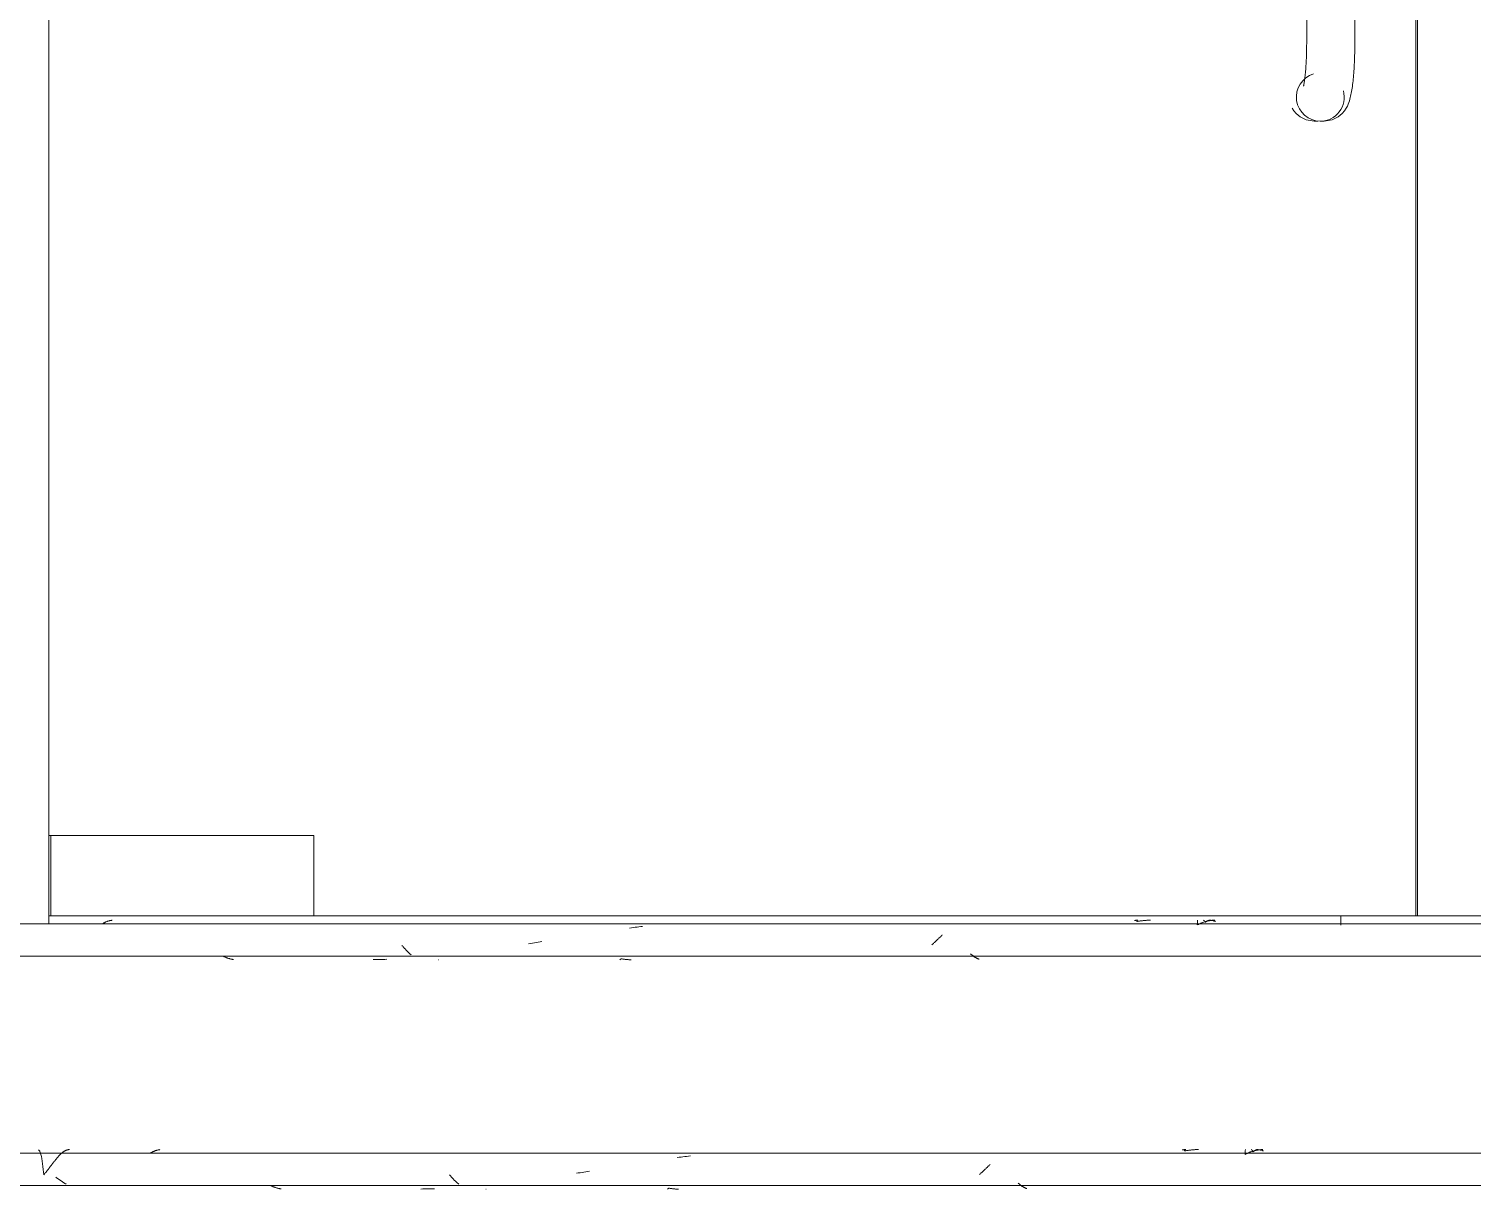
# Model space of a CAD drawing. Header units: millimetres. Extents: x -2100 to 124761, y -10432 to 93550.
# Drawn here: x 25833 to 26732, y -165 to 558 of the extents above; entities that cross this region are included whole.
import ezdxf

# ---------------------------------------------------------------- set-up
doc = ezdxf.new("R2010")
doc.units = ezdxf.units.MM
doc.linetypes.add('Centre', pattern=[31.75, 6.35, -4.7625, 15.875, -4.7625])
for name, color, linetype, lineweight in [('A-DOOR-GLAZ', 152, 'Continuous', 5), ('A-GLAZ-CWMG', 55, 'Continuous', 5), ('CUA', 31, 'Continuous', 9), ('KINH', 152, 'Continuous', 5), ('NET THAY 1', 41, 'Continuous', 5), ('NET-THAY', 2, 'Continuous', 9), ('TRUC', 225, 'Continuous', 5)]:
    doc.layers.add(name, color=color, linetype=linetype, lineweight=lineweight)

# ---------------------------------------------------------------- blocks, each defined once
blk = doc.blocks.new('ALC1807-ASCENT PLAZA-KET CAU 180524_rvt-1-MẶT ĐỨNG TRỤC A-Q')
at = {"layer": 'NET-THAY'}
blk.add_line((26649.94, 5), (26649.94, -0.8), dxfattribs=at)
blk = doc.blocks.new('CUA KINH BAN LE SAN MO 2 HUONG - Type 1-1982622-MẶT ĐỨNG TRỤC A-Q')
at = {"layer": 'A-DOOR-GLAZ'}
for p, q in [((25845.19, 2162.33), (25845.19, 5)), ((26696.7, 5), (26696.7, 2162.33)), ((26697.69, 2162.33), (26697.69, 5)), ((26010.2, 5), (26696.7, 5)), ((26696.27, 5), (26697.69, 5)), ((26697.69, 5), (27386.57, 5))]:
    blk.add_line(p, q, dxfattribs=at)
at = {"layer": 'CUA', "lineweight": 5}
for p, q in [((26628.67, 950), (26628.67, 550)), ((26658.67, 550), (26658.67, 950)), ((26633.32, 500), (26635.7, 500)), ((26637.13, 500), (26639.51, 500)), ((25845.19, 5), (25845.19, 55)), ((25845.19, 55), (25846.38, 55)), ((25846.38, 55), (25846.38, 5)), ((26010.2, 55), (25846.38, 55)), ((26010.2, 5), (26010.2, 55)), ((25846.38, 5), (25845.19, 5)), ((25846.38, 5), (26010.2, 5))]:
    blk.add_line(p, q, dxfattribs=at)
at = {"layer": 'CUA', "lineweight": 5, "flags": 128}
for points in [[(26626.67, 521.76), (26626.69, 521.83), (26626.74, 522.02), (26626.81, 522.31), (26626.89, 522.69), (26626.98, 523.16), (26627.08, 523.7), (26627.18, 524.32), (26627.29, 524.99), (26627.39, 525.73), (26627.49, 526.52), (26627.6, 527.37), (26627.69, 528.26), (26627.79, 529.2), (26627.88, 530.19), (26627.97, 531.21), (26628.06, 532.27), (26628.14, 533.37), (26628.21, 534.5), (26628.28, 535.66), (26628.34, 536.84), (26628.4, 538.06), (26628.46, 539.29), (26628.51, 540.55), (26628.55, 541.82), (26628.58, 543.11), (26628.61, 544.41), (26628.64, 545.72), (26628.65, 547.04), (26628.66, 548.36), (26628.67, 549.69), (26628.67, 550)], [(26639.51, 500), (26644.46, 500.81), (26648.22, 502.67), (26650.68, 504.72), (26652.24, 506.55), (26653.27, 508.11), (26653.99, 509.45), (26654.52, 510.63), (26654.93, 511.71), (26655.28, 512.72), (26655.57, 513.7), (26655.82, 514.66), (26656.05, 515.61), (26656.26, 516.58), (26656.45, 517.55), (26656.63, 518.54), (26656.8, 519.56), (26656.96, 520.6), (26657.11, 521.67), (26657.26, 522.77), (26657.39, 523.89), (26657.52, 525.05), (26657.64, 526.23), (26657.76, 527.44), (26657.86, 528.68), (26657.97, 529.95), (26658.06, 531.24), (26658.15, 532.55), (26658.23, 533.89), (26658.3, 535.25), (26658.37, 536.62), (26658.43, 538.02), (26658.48, 539.43), (26658.53, 540.86), (26658.57, 542.3), (26658.6, 543.74), (26658.63, 545.2), (26658.65, 546.66), (26658.66, 548.13), (26658.67, 549.6), (26658.67, 550)], [(26633.32, 500), (26628.37, 500.81), (26624.6, 502.67), (26622.14, 504.72), (26620.58, 506.55), (26619.56, 508.11)]]:
    blk.add_lwpolyline(points, dxfattribs=at)
at = {"layer": 'CUA', "lineweight": 5}
for start_param, end_param in [(0.286025, 3.141593), (3.141593, 4.974188)]:
    blk.add_ellipse((26637.13, 515), major_axis=(0, 15), ratio=0.992902, start_param=start_param, end_param=end_param, dxfattribs=at)
blk = doc.blocks.new('FP_9-MẶT ĐỨNG TRỤC A-Q')
at = {"layer": 'NET THAY 1'}
for p, q in [((31335.33, -142.86), (22887.32, -142.86)), ((25838.76, -140.65), (25839.13, -141.03)), ((25839.13, -141.03), (25839.49, -141.64)), ((25839.49, -141.64), (25839.84, -142.49)), ((25839.84, -142.49), (25840.17, -143.54)), ((25840.17, -143.54), (25840.49, -144.78)), ((25852.26, -143.65), (25852.05, -143.86)), ((25852.47, -143.45), (25852.26, -143.65)), ((25852.68, -143.25), (25852.47, -143.45)), ((25852.89, -143.06), (25852.68, -143.25)), ((25853.1, -142.87), (25852.89, -143.06)), ((25853.31, -142.7), (25853.1, -142.87)), ((25853.52, -142.52), (25853.31, -142.7)), ((25853.73, -142.36), (25853.52, -142.52)), ((25853.94, -142.2), (25853.73, -142.36)), ((25854.14, -142.05), (25853.94, -142.2)), ((25854.35, -141.9), (25854.14, -142.05)), ((25854.56, -141.76), (25854.35, -141.9)), ((25854.76, -141.63), (25854.56, -141.76)), ((25854.97, -141.51), (25854.76, -141.63)), ((25855.17, -141.39), (25854.97, -141.51)), ((25855.38, -141.28), (25855.17, -141.39)), ((25855.58, -141.18), (25855.38, -141.28)), ((25855.79, -141.08), (25855.58, -141.18)), ((25855.99, -141), (25855.79, -141.08)), ((25856.19, -140.91), (25855.99, -141)), ((25856.4, -140.84), (25856.19, -140.91)), ((25856.6, -140.78), (25856.4, -140.84)), ((25856.8, -140.72), (25856.6, -140.78)), ((25857, -140.67), (25856.8, -140.72)), ((25857.21, -140.63), (25857, -140.67)), ((25857.41, -140.59), (25857.21, -140.63)), ((25857.61, -140.56), (25857.41, -140.59)), ((25857.81, -140.54), (25857.61, -140.56)), ((25858.02, -140.53), (25857.81, -140.54)), ((25908.72, -142.58), (25908.47, -142.72)), ((25908.96, -142.43), (25908.72, -142.58)), ((25909.21, -142.3), (25908.96, -142.43)), ((25909.46, -142.16), (25909.21, -142.3)), ((25909.71, -142.04), (25909.46, -142.16)), ((25909.96, -141.91), (25909.71, -142.04)), ((25910.2, -141.79), (25909.96, -141.91)), ((25910.45, -141.68), (25910.2, -141.79)), ((25910.7, -141.57), (25910.45, -141.68)), ((25910.94, -141.47), (25910.7, -141.57)), ((25911.19, -141.37), (25910.94, -141.47)), ((25911.44, -141.28), (25911.19, -141.37)), ((25911.68, -141.19), (25911.44, -141.28)), ((25911.93, -141.11), (25911.68, -141.19)), ((25912.17, -141.03), (25911.93, -141.11)), ((25912.42, -140.96), (25912.17, -141.03)), ((25912.66, -140.9), (25912.42, -140.96)), ((25912.91, -140.83), (25912.66, -140.9)), ((25913.15, -140.78), (25912.91, -140.83)), ((25913.4, -140.73), (25913.15, -140.78)), ((25913.64, -140.69), (25913.4, -140.73)), ((25913.89, -140.65), (25913.64, -140.69)), ((25914.13, -140.61), (25913.89, -140.65)), ((25914.37, -140.59), (25914.13, -140.61)), ((26551.35, -140.75), (26551.11, -140.8)), ((26551.59, -140.7), (26551.35, -140.75)), ((26551.84, -140.66), (26551.59, -140.7)), ((26552.08, -140.63), (26551.84, -140.66)), ((26552.32, -140.6), (26552.08, -140.63)), ((26552.56, -140.57), (26552.32, -140.6)), ((26552.63, -141.18), (26552.52, -141.41)), ((26552.96, -141.33), (26552.52, -141.41)), ((26552.81, -140.55), (26552.56, -140.57)), ((26552.73, -140.98), (26552.63, -141.18)), ((26552.83, -140.82), (26552.73, -140.98)), ((26553.05, -140.54), (26552.81, -140.55)), ((26552.94, -140.69), (26552.83, -140.82)), ((26553.04, -140.6), (26552.94, -140.69)), ((26553.41, -141.25), (26552.96, -141.33)), ((26553.14, -140.55), (26553.04, -140.6)), ((26553.29, -140.53), (26553.05, -140.54)), ((26553.85, -141.18), (26553.41, -141.25)), ((26554.29, -141.11), (26553.85, -141.18)), ((26554.74, -141.04), (26554.29, -141.11)), ((26555.18, -140.98), (26554.74, -141.04)), ((26555.62, -140.92), (26555.18, -140.98)), ((26556.07, -140.87), (26555.62, -140.92)), ((26556.51, -140.82), (26556.07, -140.87)), ((26556.95, -140.77), (26556.51, -140.82)), ((26557.4, -140.73), (26556.95, -140.77)), ((26557.84, -140.69), (26557.4, -140.73)), ((26558.28, -140.66), (26557.84, -140.69)), ((26558.72, -140.63), (26558.28, -140.66)), ((26559.17, -140.6), (26558.72, -140.63)), ((26559.61, -140.58), (26559.17, -140.6)), ((26560.05, -140.56), (26559.61, -140.58)), ((26560.49, -140.55), (26560.05, -140.56)), ((26560.93, -140.54), (26560.49, -140.55)), ((26561.38, -140.53), (26560.93, -140.54)), ((26590.33, -142.78), (26590.28, -143.56)), ((26590.6, -143.38), (26590.28, -143.54)), ((26590.37, -142.11), (26590.33, -142.78)), ((26590.41, -141.55), (26590.37, -142.11)), ((26590.44, -141.1), (26590.41, -141.55)), ((26590.47, -140.79), (26590.44, -141.1)), ((26590.49, -140.59), (26590.47, -140.79)), ((26590.92, -143.23), (26590.6, -143.38)), ((26591.24, -143.08), (26590.92, -143.23)), ((26591.55, -142.93), (26591.24, -143.08)), ((26591.87, -142.79), (26591.55, -142.93)), ((26592.19, -142.65), (26591.87, -142.79)), ((26592.51, -142.51), (26592.19, -142.65)), ((26592.82, -142.38), (26592.51, -142.51)), ((26593.14, -142.26), (26592.82, -142.38)), ((26593.45, -142.13), (26593.14, -142.26)), ((26593.77, -142.01), (26593.45, -142.13)), ((26594.09, -141.9), (26593.77, -142.01)), ((26594.09, -140.58), (26594.4, -140.75)), ((26594.4, -141.79), (26594.09, -141.9)), ((26594.4, -140.75), (26594.71, -141.02)), ((26594.72, -141.68), (26594.4, -141.79)), ((26594.71, -141.02), (26595.01, -141.39)), ((26595.03, -141.58), (26594.72, -141.68)), ((26595.01, -141.39), (26595.31, -141.87)), ((26595.34, -141.49), (26595.03, -141.58)), ((26595.49, -141.73), (26595.31, -141.87)), ((26595.66, -141.39), (26595.34, -141.49)), ((26595.68, -141.59), (26595.49, -141.73)), ((26595.97, -141.31), (26595.66, -141.39)), ((26595.86, -141.46), (26595.68, -141.59)), ((26596.04, -141.35), (26595.86, -141.46)), ((26596.29, -141.22), (26595.97, -141.31)), ((26596.22, -141.23), (26596.04, -141.35)), ((26596.4, -141.13), (26596.22, -141.23)), ((26596.6, -141.14), (26596.29, -141.22)), ((26596.59, -141.04), (26596.4, -141.13)), ((26596.77, -140.95), (26596.59, -141.04)), ((26596.91, -141.07), (26596.6, -141.14)), ((26596.95, -140.87), (26596.77, -140.95)), ((26597.23, -141), (26596.91, -141.07)), ((26597.13, -140.8), (26596.95, -140.87)), ((26597.31, -140.73), (26597.13, -140.8)), ((26597.54, -140.94), (26597.23, -141)), ((26597.49, -140.68), (26597.31, -140.73)), ((26597.7, -140.54), (26597.41, -140.53)), ((26597.67, -140.63), (26597.49, -140.68)), ((26597.85, -140.88), (26597.54, -140.94)), ((26597.85, -140.6), (26597.67, -140.63)), ((26597.99, -140.56), (26597.7, -140.54)), ((26598.03, -140.57), (26597.85, -140.6)), ((26598.17, -140.82), (26597.85, -140.88)), ((26598.27, -140.58), (26597.99, -140.56)), ((26598.21, -140.55), (26598.03, -140.57)), ((26598.48, -140.77), (26598.17, -140.82)), ((26598.39, -140.53), (26598.21, -140.55)), ((26598.56, -140.61), (26598.27, -140.58)), ((26598.79, -140.72), (26598.48, -140.77)), ((26598.85, -140.65), (26598.56, -140.61)), ((26599.1, -140.68), (26598.79, -140.72)), ((26599.14, -140.69), (26598.85, -140.65)), ((26599.42, -140.65), (26599.1, -140.68)), ((26599.43, -140.74), (26599.14, -140.69)), ((26599.73, -140.62), (26599.42, -140.65)), ((26599.71, -140.8), (26599.43, -140.74)), ((26600, -140.87), (26599.71, -140.8)), ((26600.04, -140.59), (26599.73, -140.62)), ((26600.29, -140.94), (26600, -140.87)), ((26600.35, -140.57), (26600.04, -140.59)), ((26600.58, -141.01), (26600.29, -140.94)), ((26600.66, -140.55), (26600.35, -140.57)), ((26600.86, -141.1), (26600.58, -141.01)), ((26600.98, -140.54), (26600.66, -140.55)), ((26601.15, -141.19), (26600.86, -141.1)), ((26601.29, -140.53), (26600.98, -140.54)), ((26601.44, -141.28), (26601.15, -141.19)), ((26601.72, -141.39), (26601.44, -141.28)), ((25840.49, -144.78), (25840.78, -146.19)), ((25840.78, -146.19), (25841.04, -147.74)), ((25841.04, -147.74), (25841.28, -149.39)), ((25841.28, -149.39), (25841.49, -151.1)), ((25841.49, -151.1), (25841.67, -152.86)), ((25844.87, -152.67), (25844.63, -152.98)), ((25845.11, -152.36), (25844.87, -152.67)), ((25845.34, -152.05), (25845.11, -152.36)), ((25845.58, -151.74), (25845.34, -152.05)), ((25845.81, -151.43), (25845.58, -151.74)), ((25846.05, -151.13), (25845.81, -151.43)), ((25846.28, -150.82), (25846.05, -151.13)), ((25846.51, -150.52), (25846.28, -150.82)), ((25846.75, -150.21), (25846.51, -150.52)), ((25846.98, -149.91), (25846.75, -150.21)), ((25847.21, -149.61), (25846.98, -149.91)), ((25847.43, -149.32), (25847.21, -149.61)), ((25847.66, -149.02), (25847.43, -149.32)), ((25847.89, -148.73), (25847.66, -149.02)), ((25848.12, -148.44), (25847.89, -148.73)), ((25848.34, -148.15), (25848.12, -148.44)), ((25848.57, -147.87), (25848.34, -148.15)), ((25848.79, -147.58), (25848.57, -147.87)), ((25849.01, -147.31), (25848.79, -147.58)), ((25849.23, -147.03), (25849.01, -147.31)), ((25849.46, -146.76), (25849.23, -147.03)), ((25849.68, -146.49), (25849.46, -146.76)), ((25849.9, -146.23), (25849.68, -146.49)), ((25850.11, -145.97), (25849.9, -146.23)), ((25850.33, -145.72), (25850.11, -145.97)), ((25850.55, -145.47), (25850.33, -145.72)), ((25850.77, -145.22), (25850.55, -145.47)), ((25850.98, -144.98), (25850.77, -145.22)), ((25851.2, -144.75), (25850.98, -144.98)), ((25851.41, -144.52), (25851.2, -144.75)), ((25851.63, -144.29), (25851.41, -144.52)), ((25851.84, -144.07), (25851.63, -144.29)), ((25852.05, -143.86), (25851.84, -144.07)), ((26237.79, -145.37), (26236.63, -145.53)), ((26238.96, -145.22), (26237.79, -145.37)), ((26240.12, -145.07), (26238.96, -145.22)), ((26241.28, -144.92), (26240.12, -145.07)), ((26242.45, -144.77), (26241.28, -144.92)), ((26243.61, -144.63), (26242.45, -144.77)), ((26244.78, -144.49), (26243.61, -144.63)), ((26428.46, -152.74), (26428.18, -153)), ((26428.73, -152.47), (26428.46, -152.74)), ((26429, -152.21), (26428.73, -152.47)), ((26429.28, -151.95), (26429, -152.21)), ((26429.55, -151.69), (26429.28, -151.95)), ((26429.82, -151.43), (26429.55, -151.69)), ((26430.09, -151.17), (26429.82, -151.43)), ((26430.36, -150.91), (26430.09, -151.17)), ((26430.63, -150.65), (26430.36, -150.91)), ((26430.9, -150.39), (26430.63, -150.65)), ((26431.17, -150.14), (26430.9, -150.39)), ((26431.44, -149.88), (26431.17, -150.14)), ((25841.67, -152.86), (25841.82, -154.61)), ((25841.82, -154.61), (25841.94, -156.33)), ((25842.19, -156.03), (25841.94, -156.33)), ((25842.44, -155.73), (25842.19, -156.03)), ((25842.68, -155.43), (25842.44, -155.73)), ((25842.93, -155.13), (25842.68, -155.43)), ((25843.18, -154.82), (25842.93, -155.13)), ((25843.42, -154.52), (25843.18, -154.82)), ((25843.66, -154.21), (25843.42, -154.52)), ((25843.91, -153.9), (25843.66, -154.21)), ((25844.15, -153.59), (25843.91, -153.9)), ((25844.39, -153.29), (25844.15, -153.59)), ((25844.63, -152.98), (25844.39, -153.29)), ((25849.7, -157.91), (25849.4, -157.68)), ((25850.01, -158.14), (25849.7, -157.91)), ((25850.31, -158.37), (25850.01, -158.14)), ((25850.62, -158.59), (25850.31, -158.37)), ((25850.92, -158.82), (25850.62, -158.59)), ((25851.23, -159.04), (25850.92, -158.82)), ((25851.53, -159.25), (25851.23, -159.04)), ((25851.84, -159.47), (25851.53, -159.25)), ((25852.14, -159.68), (25851.84, -159.47)), ((25852.44, -159.89), (25852.14, -159.68)), ((25852.74, -160.09), (25852.44, -159.89)), ((25853.04, -160.3), (25852.74, -160.09)), ((25853.34, -160.5), (25853.04, -160.3)), ((25853.64, -160.69), (25853.34, -160.5)), ((25853.94, -160.89), (25853.64, -160.69)), ((25854.24, -161.08), (25853.94, -160.89)), ((25854.54, -161.26), (25854.24, -161.08)), ((25854.84, -161.45), (25854.54, -161.26)), ((25855.14, -161.62), (25854.84, -161.45)), ((25855.44, -161.8), (25855.14, -161.62)), ((25855.73, -161.97), (25855.44, -161.8)), ((26095.04, -156.66), (26094.79, -156.38)), ((26095.28, -156.93), (26095.04, -156.66)), ((26095.52, -157.21), (26095.28, -156.93)), ((26095.77, -157.48), (26095.52, -157.21)), ((26096.01, -157.74), (26095.77, -157.48)), ((26096.25, -158.01), (26096.01, -157.74)), ((26096.49, -158.27), (26096.25, -158.01)), ((26096.73, -158.53), (26096.49, -158.27)), ((26096.97, -158.79), (26096.73, -158.53)), ((26097.21, -159.04), (26096.97, -158.79)), ((26097.45, -159.29), (26097.21, -159.04)), ((26097.68, -159.54), (26097.45, -159.29)), ((26097.92, -159.78), (26097.68, -159.54)), ((26098.16, -160.02), (26097.92, -159.78)), ((26098.39, -160.26), (26098.16, -160.02)), ((26098.63, -160.49), (26098.39, -160.26)), ((26098.86, -160.71), (26098.63, -160.49)), ((26099.09, -160.93), (26098.86, -160.71)), ((26099.33, -161.15), (26099.09, -160.93)), ((26099.56, -161.36), (26099.33, -161.15)), ((26099.79, -161.57), (26099.56, -161.36)), ((26100.02, -161.78), (26099.79, -161.57)), ((26100.25, -161.97), (26100.02, -161.78)), ((26174.93, -155.12), (26173.75, -155.31)), ((26176.12, -154.93), (26174.93, -155.12)), ((26177.3, -154.74), (26176.12, -154.93)), ((26178.48, -154.55), (26177.3, -154.74)), ((26179.66, -154.36), (26178.48, -154.55)), ((26180.84, -154.17), (26179.66, -154.36)), ((26182.02, -153.98), (26180.84, -154.17)), ((26425.11, -155.85), (26424.83, -156.1)), ((26425.39, -155.6), (26425.11, -155.85)), ((26425.68, -155.34), (26425.39, -155.6)), ((26425.96, -155.08), (26425.68, -155.34)), ((26426.24, -154.82), (26425.96, -155.08)), ((26426.52, -154.57), (26426.24, -154.82)), ((26426.8, -154.31), (26426.52, -154.57)), ((26427.07, -154.04), (26426.8, -154.31)), ((26427.35, -153.78), (26427.07, -154.04)), ((26427.63, -153.52), (26427.35, -153.78)), ((26427.91, -153.26), (26427.63, -153.52)), ((26428.18, -153), (26427.91, -153.26)), ((26449.24, -161.74), (26449.01, -161.53)), ((26449.47, -161.94), (26449.24, -161.74)), ((22887.32, -162.86), (31335.33, -162.86)), ((25856.03, -162.14), (25855.73, -161.97)), ((25983.79, -163.2), (25983.5, -163.06)), ((25984.09, -163.34), (25983.79, -163.2)), ((25984.38, -163.47), (25984.09, -163.34)), ((25984.67, -163.59), (25984.38, -163.47)), ((25984.96, -163.71), (25984.67, -163.59)), ((25985.26, -163.83), (25984.96, -163.71)), ((25985.55, -163.94), (25985.26, -163.83)), ((25985.84, -164.05), (25985.55, -163.94)), ((25986.13, -164.16), (25985.84, -164.05)), ((25986.42, -164.25), (25986.13, -164.16)), ((25986.72, -164.35), (25986.42, -164.25)), ((25987.01, -164.44), (25986.72, -164.35)), ((25987.3, -164.52), (25987.01, -164.44)), ((25987.59, -164.6), (25987.3, -164.52)), ((25987.88, -164.67), (25987.59, -164.6)), ((25988.17, -164.74), (25987.88, -164.67)), ((25988.46, -164.81), (25988.17, -164.74)), ((25988.75, -164.87), (25988.46, -164.81)), ((25989.04, -164.92), (25988.75, -164.87)), ((25989.33, -164.97), (25989.04, -164.92)), ((25989.62, -165.02), (25989.33, -164.97)), ((25989.91, -165.06), (25989.62, -165.02)), ((26078.15, -165.1), (26076.95, -165.12)), ((26079.35, -165.07), (26078.15, -165.1)), ((26080.55, -165.05), (26079.35, -165.07)), ((26081.76, -165.02), (26080.55, -165.05)), ((26082.96, -164.98), (26081.76, -165.02)), ((26084.16, -164.95), (26082.96, -164.98)), ((26085.36, -164.91), (26084.16, -164.95)), ((26100.48, -162.17), (26100.25, -161.97)), ((26117.5, -165.18), (26117.34, -165.18)), ((26230.81, -165.03), (26230.56, -165.15)), ((26231.06, -164.83), (26230.81, -165.03)), ((26231.31, -164.56), (26231.06, -164.83)), ((26231.69, -164.62), (26231.31, -164.55)), ((26232.07, -164.69), (26231.69, -164.62)), ((26232.44, -164.75), (26232.07, -164.69)), ((26232.82, -164.81), (26232.44, -164.75)), ((26233.2, -164.87), (26232.82, -164.81)), ((26233.57, -164.92), (26233.2, -164.87)), ((26233.95, -164.96), (26233.57, -164.92)), ((26234.33, -165.01), (26233.95, -164.96)), ((26234.7, -165.04), (26234.33, -165.01)), ((26235.08, -165.08), (26234.7, -165.04)), ((26235.46, -165.11), (26235.08, -165.08)), ((26235.83, -165.13), (26235.46, -165.11)), ((26236.21, -165.15), (26235.83, -165.13)), ((26236.58, -165.17), (26236.21, -165.15)), ((26236.96, -165.18), (26236.58, -165.17)), ((26237.33, -165.18), (26236.96, -165.18)), ((26449.7, -162.13), (26449.47, -161.94)), ((26449.93, -162.32), (26449.7, -162.13)), ((26450.16, -162.5), (26449.93, -162.32)), ((26450.39, -162.68), (26450.16, -162.5)), ((26450.62, -162.86), (26450.39, -162.68)), ((26450.85, -163.02), (26450.62, -162.86)), ((26451.07, -163.19), (26450.85, -163.02)), ((26451.3, -163.34), (26451.07, -163.19)), ((26451.53, -163.49), (26451.3, -163.34)), ((26451.75, -163.64), (26451.53, -163.49)), ((26451.98, -163.77), (26451.75, -163.64)), ((26452.2, -163.91), (26451.98, -163.77)), ((26452.43, -164.03), (26452.2, -163.91)), ((26452.65, -164.15), (26452.43, -164.03)), ((26452.87, -164.27), (26452.65, -164.15)), ((26453.1, -164.37), (26452.87, -164.27)), ((26453.32, -164.47), (26453.1, -164.37)), ((26453.54, -164.57), (26453.32, -164.47)), ((26453.77, -164.65), (26453.54, -164.57)), ((26453.99, -164.74), (26453.77, -164.65)), ((26454.21, -164.81), (26453.99, -164.74)), ((26454.43, -164.88), (26454.21, -164.81))]:
    blk.add_line(p, q, dxfattribs=at)
blk = doc.blocks.new('FP_10-MẶT ĐỨNG TRỤC A-Q')
at = {"layer": 'NET THAY 1'}
for p, q in [((31305.6, 0), (22887.32, 0)), ((25878.97, 0.36), (25878.72, 0.21)), ((25879.22, 0.5), (25878.97, 0.36)), ((25879.47, 0.63), (25879.22, 0.5)), ((25879.71, 0.76), (25879.47, 0.63)), ((25879.96, 0.89), (25879.71, 0.76)), ((25880.21, 1.01), (25879.96, 0.89)), ((25880.46, 1.12), (25880.21, 1.01)), ((25880.7, 1.23), (25880.46, 1.12)), ((25880.95, 1.34), (25880.7, 1.23)), ((25881.2, 1.44), (25880.95, 1.34)), ((25881.44, 1.54), (25881.2, 1.44)), ((25881.69, 1.63), (25881.44, 1.54)), ((25881.93, 1.71), (25881.69, 1.63)), ((25882.18, 1.79), (25881.93, 1.71)), ((25882.42, 1.86), (25882.18, 1.79)), ((25882.67, 1.93), (25882.42, 1.86)), ((25882.91, 2), (25882.67, 1.93)), ((25883.16, 2.05), (25882.91, 2)), ((25883.4, 2.11), (25883.16, 2.05)), ((25883.65, 2.15), (25883.4, 2.11)), ((25883.89, 2.19), (25883.65, 2.15)), ((25884.14, 2.23), (25883.89, 2.19)), ((25884.38, 2.26), (25884.14, 2.23)), ((25884.62, 2.28), (25884.38, 2.26)), ((26521.59, 2.13), (26521.36, 2.08)), ((26521.82, 2.17), (26521.59, 2.13)), ((26522.05, 2.21), (26521.82, 2.17)), ((26522.28, 2.24), (26522.05, 2.21)), ((26522.51, 2.27), (26522.28, 2.24)), ((26522.73, 2.29), (26522.51, 2.27)), ((26522.96, 2.31), (26522.73, 2.29)), ((26522.87, 1.72), (26522.77, 1.5)), ((26523.22, 1.58), (26522.77, 1.5)), ((26522.98, 1.9), (26522.87, 1.72)), ((26523.19, 2.32), (26522.96, 2.31)), ((26523.08, 2.05), (26522.98, 1.9)), ((26523.18, 2.17), (26523.08, 2.05)), ((26523.28, 2.26), (26523.18, 2.17)), ((26523.42, 2.33), (26523.19, 2.32)), ((26523.67, 1.65), (26523.22, 1.58)), ((26523.37, 2.31), (26523.28, 2.26)), ((26524.13, 1.73), (26523.67, 1.65)), ((26524.58, 1.79), (26524.13, 1.73)), ((26525.03, 1.86), (26524.58, 1.79)), ((26525.48, 1.92), (26525.03, 1.86)), ((26525.93, 1.98), (26525.48, 1.92)), ((26526.38, 2.03), (26525.93, 1.98)), ((26526.83, 2.08), (26526.38, 2.03)), ((26527.29, 2.12), (26526.83, 2.08)), ((26527.74, 2.16), (26527.29, 2.12)), ((26528.19, 2.19), (26527.74, 2.16)), ((26528.64, 2.23), (26528.19, 2.19)), ((26529.09, 2.25), (26528.64, 2.23)), ((26529.54, 2.28), (26529.09, 2.25)), ((26529.99, 2.29), (26529.54, 2.28)), ((26530.44, 2.31), (26529.99, 2.29)), ((26530.89, 2.32), (26530.44, 2.31)), ((26531.34, 2.33), (26530.89, 2.32)), ((26560.58, 0.15), (26560.53, -0.61)), ((26560.63, 0.8), (26560.58, 0.15)), ((26560.66, 1.34), (26560.63, 0.8)), ((26560.69, 1.77), (26560.66, 1.34)), ((26560.72, 2.08), (26560.69, 1.77)), ((26560.74, 2.27), (26560.72, 2.08)), ((26561.82, 0.02), (26561.5, -0.13)), ((26562.14, 0.16), (26561.82, 0.02)), ((26562.47, 0.3), (26562.14, 0.16)), ((26562.79, 0.43), (26562.47, 0.3)), ((26563.11, 0.56), (26562.79, 0.43)), ((26563.43, 0.69), (26563.11, 0.56)), ((26563.75, 0.81), (26563.43, 0.69)), ((26564.06, 0.92), (26563.75, 0.81)), ((26564.38, 1.04), (26564.06, 0.92)), ((26564.37, 2.28), (26564.68, 2.12)), ((26564.7, 1.15), (26564.38, 1.04)), ((26564.68, 2.12), (26564.98, 1.86)), ((26565.02, 1.25), (26564.7, 1.15)), ((26564.98, 1.86), (26565.27, 1.51)), ((26565.34, 1.35), (26565.02, 1.25)), ((26565.27, 1.51), (26565.56, 1.05)), ((26565.66, 1.44), (26565.34, 1.35)), ((26565.75, 1.2), (26565.56, 1.05)), ((26565.98, 1.53), (26565.66, 1.44)), ((26565.94, 1.33), (26565.75, 1.2)), ((26566.13, 1.46), (26565.94, 1.33)), ((26566.29, 1.62), (26565.98, 1.53)), ((26566.32, 1.58), (26566.13, 1.46)), ((26566.61, 1.7), (26566.29, 1.62)), ((26566.5, 1.69), (26566.32, 1.58)), ((26566.69, 1.79), (26566.5, 1.69)), ((26566.93, 1.77), (26566.61, 1.7)), ((26566.88, 1.88), (26566.69, 1.79)), ((26567.07, 1.97), (26566.88, 1.88)), ((26567.24, 1.84), (26566.93, 1.77)), ((26567.25, 2.04), (26567.07, 1.97)), ((26567.56, 1.91), (26567.24, 1.84)), ((26567.44, 2.11), (26567.25, 2.04)), ((26567.62, 2.17), (26567.44, 2.11)), ((26567.88, 1.97), (26567.56, 1.91)), ((26567.81, 2.22), (26567.62, 2.17)), ((26568.07, 2.32), (26567.79, 2.33)), ((26568, 2.26), (26567.81, 2.22)), ((26568.19, 2.03), (26567.88, 1.97)), ((26568.18, 2.29), (26568, 2.26)), ((26568.35, 2.3), (26568.07, 2.32)), ((26568.37, 2.31), (26568.18, 2.29)), ((26568.51, 2.08), (26568.19, 2.03)), ((26568.63, 2.28), (26568.35, 2.3)), ((26568.55, 2.32), (26568.37, 2.31)), ((26568.83, 2.13), (26568.51, 2.08)), ((26568.91, 2.25), (26568.63, 2.28)), ((26569.14, 2.17), (26568.83, 2.13)), ((26569.19, 2.21), (26568.91, 2.25)), ((26569.46, 2.21), (26569.14, 2.17)), ((26569.47, 2.17), (26569.19, 2.21)), ((26569.78, 2.24), (26569.46, 2.21)), ((26569.75, 2.13), (26569.47, 2.17)), ((26570.03, 2.07), (26569.75, 2.13)), ((26570.09, 2.27), (26569.78, 2.24)), ((26570.31, 2.01), (26570.03, 2.07)), ((26570.41, 2.29), (26570.09, 2.27)), ((26570.58, 1.95), (26570.31, 2.01)), ((26570.72, 2.31), (26570.41, 2.29)), ((26570.86, 1.87), (26570.58, 1.95)), ((26571.04, 2.32), (26570.72, 2.31)), ((26571.14, 1.79), (26570.86, 1.87)), ((26571.36, 2.33), (26571.04, 2.32)), ((26571.42, 1.71), (26571.14, 1.79)), ((26571.7, 1.62), (26571.42, 1.71)), ((26571.97, 1.52), (26571.7, 1.62)), ((26208.05, -2.4), (26206.88, -2.56)), ((26209.21, -2.25), (26208.05, -2.4)), ((26210.38, -2.1), (26209.21, -2.25)), ((26211.54, -1.96), (26210.38, -2.1)), ((26212.71, -1.81), (26211.54, -1.96)), ((26213.87, -1.67), (26212.71, -1.81)), ((26215.03, -1.53), (26213.87, -1.67)), ((26399.54, -8.95), (26399.27, -9.21)), ((26399.82, -8.69), (26399.54, -8.95)), ((26400.09, -8.43), (26399.82, -8.69)), ((26400.36, -8.17), (26400.09, -8.43)), ((26400.63, -7.91), (26400.36, -8.17)), ((26400.9, -7.65), (26400.63, -7.91)), ((26401.17, -7.4), (26400.9, -7.65)), ((26401.44, -7.14), (26401.17, -7.4)), ((26401.7, -6.89), (26401.44, -7.14)), ((26560.86, -0.43), (26560.53, -0.59)), ((26561.18, -0.28), (26560.86, -0.43)), ((26561.5, -0.13), (26561.18, -0.28)), ((26065.31, -13.66), (26065.06, -13.39)), ((26065.55, -13.94), (26065.31, -13.66)), ((26065.8, -14.22), (26065.55, -13.94)), ((26066.04, -14.49), (26065.8, -14.22)), ((26066.28, -14.76), (26066.04, -14.49)), ((26066.53, -15.02), (26066.28, -14.76)), ((26066.77, -15.29), (26066.53, -15.02)), ((26067.01, -15.55), (26066.77, -15.29)), ((26067.25, -15.81), (26067.01, -15.55)), ((26067.49, -16.06), (26067.25, -15.81)), ((26067.72, -16.31), (26067.49, -16.06)), ((26067.96, -16.56), (26067.72, -16.31)), ((26068.2, -16.81), (26067.96, -16.56)), ((26068.44, -17.05), (26068.2, -16.81)), ((26068.67, -17.28), (26068.44, -17.05)), ((26068.91, -17.52), (26068.67, -17.28)), ((26069.14, -17.75), (26068.91, -17.52)), ((26069.37, -17.97), (26069.14, -17.75)), ((26069.61, -18.19), (26069.37, -17.97)), ((26145.2, -12.13), (26144.02, -12.32)), ((26146.39, -11.94), (26145.2, -12.13)), ((26147.57, -11.75), (26146.39, -11.94)), ((26148.75, -11.55), (26147.57, -11.75)), ((26149.93, -11.36), (26148.75, -11.55)), ((26151.11, -11.17), (26149.93, -11.36)), ((26152.29, -10.98), (26151.11, -11.17)), ((26395.38, -12.86), (26395.1, -13.11)), ((26395.67, -12.6), (26395.38, -12.86)), ((26395.95, -12.34), (26395.67, -12.6)), ((26396.23, -12.09), (26395.95, -12.34)), ((26396.51, -11.83), (26396.23, -12.09)), ((26396.79, -11.57), (26396.51, -11.83)), ((26397.07, -11.31), (26396.79, -11.57)), ((26397.34, -11.05), (26397.07, -11.31)), ((26397.62, -10.78), (26397.34, -11.05)), ((26397.9, -10.52), (26397.62, -10.78)), ((26398.17, -10.26), (26397.9, -10.52)), ((26398.45, -10), (26398.17, -10.26)), ((26398.72, -9.74), (26398.45, -10)), ((26399, -9.47), (26398.72, -9.74)), ((26399.27, -9.21), (26399, -9.47)), ((22887.32, -20), (31305.6, -20)), ((25954.07, -20.27), (25953.78, -20.12)), ((25954.37, -20.4), (25954.07, -20.27)), ((25954.66, -20.54), (25954.37, -20.4)), ((25954.95, -20.66), (25954.66, -20.54)), ((25955.25, -20.79), (25954.95, -20.66)), ((25955.54, -20.91), (25955.25, -20.79)), ((25955.83, -21.02), (25955.54, -20.91)), ((25956.12, -21.13), (25955.83, -21.02)), ((25956.42, -21.24), (25956.12, -21.13)), ((25956.71, -21.34), (25956.42, -21.24)), ((25957, -21.44), (25956.71, -21.34)), ((25957.29, -21.53), (25957, -21.44)), ((25957.58, -21.62), (25957.29, -21.53)), ((25957.87, -21.7), (25957.58, -21.62)), ((25958.16, -21.78), (25957.87, -21.7)), ((25958.45, -21.85), (25958.16, -21.78)), ((25958.74, -21.92), (25958.45, -21.85)), ((25959.03, -21.98), (25958.74, -21.92)), ((25959.32, -22.04), (25959.03, -21.98)), ((25959.61, -22.09), (25959.32, -22.04)), ((25959.9, -22.13), (25959.61, -22.09)), ((25960.19, -22.18), (25959.9, -22.13)), ((26048.44, -22.22), (26047.23, -22.25)), ((26049.64, -22.2), (26048.44, -22.22)), ((26050.84, -22.17), (26049.64, -22.2)), ((26052.04, -22.13), (26050.84, -22.17)), ((26053.24, -22.1), (26052.04, -22.13)), ((26054.44, -22.06), (26053.24, -22.1)), ((26055.64, -22.02), (26054.44, -22.06)), ((26069.84, -18.4), (26069.61, -18.19)), ((26070.07, -18.61), (26069.84, -18.4)), ((26070.3, -18.82), (26070.07, -18.61)), ((26070.53, -19.02), (26070.3, -18.82)), ((26070.76, -19.22), (26070.53, -19.02)), ((26087.87, -22.33), (26087.62, -22.32)), ((26201.08, -22.16), (26200.82, -22.29)), ((26201.33, -21.95), (26201.08, -22.16)), ((26201.59, -21.66), (26201.33, -21.95)), ((26201.97, -21.72), (26201.6, -21.65)), ((26202.33, -21.79), (26201.97, -21.72)), ((26202.7, -21.85), (26202.33, -21.79)), ((26203.07, -21.92), (26202.7, -21.85)), ((26203.44, -21.97), (26203.07, -21.92)), ((26203.81, -22.02), (26203.44, -21.97)), ((26204.18, -22.07), (26203.81, -22.02)), ((26204.55, -22.12), (26204.18, -22.07)), ((26204.91, -22.16), (26204.55, -22.12)), ((26205.28, -22.19), (26204.91, -22.16)), ((26205.65, -22.22), (26205.28, -22.19)), ((26206.02, -22.25), (26205.65, -22.22)), ((26206.39, -22.28), (26206.02, -22.25)), ((26206.75, -22.29), (26206.39, -22.28)), ((26207.12, -22.31), (26206.75, -22.29)), ((26207.49, -22.32), (26207.12, -22.31)), ((26207.86, -22.33), (26207.49, -22.32)), ((26419.52, -18.78), (26419.29, -18.58)), ((26419.75, -18.98), (26419.52, -18.78)), ((26419.98, -19.18), (26419.75, -18.98)), ((26420.21, -19.37), (26419.98, -19.18)), ((26420.44, -19.56), (26420.21, -19.37)), ((26420.67, -19.74), (26420.44, -19.56)), ((26420.9, -19.92), (26420.67, -19.74)), ((26421.13, -20.09), (26420.9, -19.92)), ((26421.35, -20.25), (26421.13, -20.09)), ((26421.58, -20.41), (26421.35, -20.25)), ((26421.81, -20.56), (26421.58, -20.41)), ((26422.03, -20.71), (26421.81, -20.56)), ((26422.26, -20.85), (26422.03, -20.71)), ((26422.48, -20.99), (26422.26, -20.85)), ((26422.71, -21.11), (26422.48, -20.99)), ((26422.93, -21.24), (26422.71, -21.11)), ((26423.16, -21.35), (26422.93, -21.24)), ((26423.38, -21.46), (26423.16, -21.35)), ((26423.6, -21.57), (26423.38, -21.46)), ((26423.83, -21.66), (26423.6, -21.57)), ((26424.05, -21.76), (26423.83, -21.66)), ((26424.27, -21.84), (26424.05, -21.76)), ((26424.49, -21.92), (26424.27, -21.84)), ((26424.72, -21.99), (26424.49, -21.92))]:
    blk.add_line(p, q, dxfattribs=at)
blk = doc.blocks.new('Rectangular Mullion - Rectangular Mullion-V26-MẶT ĐỨNG TRỤC A-Q')
at = {"layer": 'A-GLAZ-CWMG'}
blk.add_line((30809.64, 2200), (30809.64, 0), dxfattribs=at)

msp = doc.modelspace()

# ---------------------------------------------------------------- hatches: boundary and pattern name
at = {"layer": 'KINH'}
h = msp.add_hatch(dxfattribs=at)
h.set_pattern_fill('FP_11', color=256, angle=180, style=0, pattern_type=2)
h.set_pattern_definition([(225.204, (37422.6, 14448.4), (-0.002, -2032), [252.7, -2610.8]), (225.204, (37477.4, 14393.3), (-0.002, -2032), [252.7, -2610.8]), (225.204, (37552.7, 14524.3), (-0.002, -2032), [544.27, -2319.24]), (225.204, (38794.5, 13087), (-0.002, -2032), [252.7, -2610.8]), (225.204, (38849.3, 13031.8), (-0.002, -2032), [252.7, -2610.8]), (225.204, (38924.7, 13162.9), (-0.002, -2032), [544.27, -2319.24])])
h.paths.add_polyline_path([(22202.52, 4850), (22202.52, 0), (32826.57, 0), (32826.57, 4850)])

# ---------------------------------------------------------------- linework, layer by layer
at = {"layer": 'TRUC', "linetype": 'Centre', "ltscale": 75}
msp.add_line((-2000.06, 0), (44599.94, 0), dxfattribs=at)

# ---------------------------------------------------------------- block references
at = {"lineweight": 5}
msp.add_blockref('ALC1807-ASCENT PLAZA-KET CAU 180524_rvt-1-MẶT ĐỨNG TRỤC A-Q', (0, 0), dxfattribs=at)
at = {"layer": 'A-GLAZ-CWMG'}
msp.add_blockref('Rectangular Mullion - Rectangular Mullion-V26-MẶT ĐỨNG TRỤC A-Q', (-4964.51, 0), dxfattribs=at)
at = {"layer": 'CUA'}
msp.add_blockref('CUA KINH BAN LE SAN MO 2 HUONG - Type 1-1982622-MẶT ĐỨNG TRỤC A-Q', (0, 0), dxfattribs=at)
at = {"layer": 'NET THAY 1'}
for name in ['FP_10-MẶT ĐỨNG TRỤC A-Q', 'FP_9-MẶT ĐỨNG TRỤC A-Q']:
    msp.add_blockref(name, (0, 0), dxfattribs=at)

doc.saveas('drawing.dxf')
